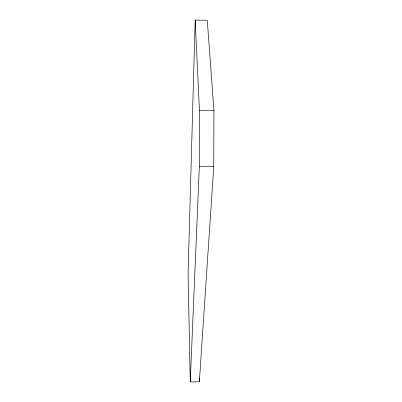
<?xml version="1.0" encoding="UTF-8"?>
<svg xmlns="http://www.w3.org/2000/svg" width="402" height="402" viewBox="0 0 402 402"><rect width="100%" height="100%" fill="white"/><g stroke="black" fill="none" stroke-linecap="round" stroke-linejoin="round"><path stroke-width="0.6" d="M190.241 381.9L199.332 166.614L199.432 110.364L195.186 20.1L207.271 20.261L213.929 110.47L213.748 166.664L199.357 381.799L190.241 381.9L188.071 273.531L195.186 20.1M199.332 166.614L213.748 166.664M199.432 110.364L213.929 110.47M199.236 378.041L199.357 381.799"/></g></svg>
